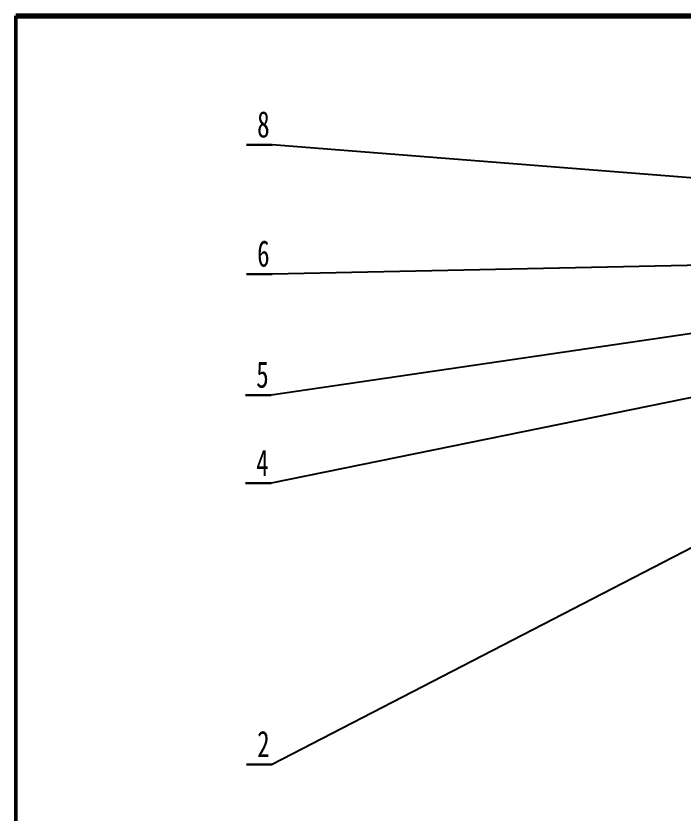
# Model space of a CAD drawing. Header units: millimetres. Extents: x 10 to 584, y 10 to 410.
# Drawn here: x 10 to 98.7, y 304 to 410 of the extents above; entities that cross this region are included whole.
import ezdxf

# ---------------------------------------------------------------- set-up
doc = ezdxf.new("R2010")
doc.units = ezdxf.units.MM
doc.layers.add('10', color=7, linetype='Continuous')
doc.styles.add('SLDTEXTSTYLE2', font='TXT', dxfattribs={"width": 0.7})
doc.dimstyles.new('SLDDIMSTYLE3', dxfattribs={"dimtxt": 0.18, "dimasz": 1.016, "dimexe": 0, "dimexo": 0.0625, "dimgap": 0, "dimtad": 0, "dimtih": 1, "dimtoh": 1, "dimdec": 0, "dimrnd": 1e-09, "dimzin": 0, "dimdsep": 46, "dimtxsty": 'Standard', "dimblk1": 'DOT', "dimblk2": 'DOT', "dimsah": 1, "dimcen": 0.09, "dimadec": 0, "dimazin": 0, "dimtfac": 1.016, "dimtdec": 0, "dimtofl": 0, "dimtmove": 0, "dimatfit": 3, "dimldrblk": 'DOT', "dimfxl": 1, "dimfrac": 2, "dimtolj": 1, "dimtzin": 0, "dimarcsym": 0})

# ---------------------------------------------------------------- blocks, each defined once
blk = doc.blocks.new('SW_NOTE_0_2')
at = {"layer": '10', "color": 0}
for p, q in [((-3.39, 0), (0, 0)), ((0, 0), (-3.39, 0)), ((-3.39, 0), (0, 0)), ((0, 0), (-3.39, 0)), ((-3.39, 0), (0, 0)), ((0, 0), (-3.39, 0))]:
    blk.add_line(p, q, dxfattribs=at)
at = {"layer": '10', "color": 0, "insert": (-1.15, 4.48), "char_height": 3.5, "attachment_point": 2, "style": 'SLDTEXTSTYLE2'}
blk.add_mtext('5', dxfattribs=at)
blk = doc.blocks.new('_Dot')
at = {"color": 0, "linetype": 'ByBlock', "lineweight": -2}
blk.add_line((-0.5, 0), (-1, 0), dxfattribs=at)
at = {"color": 0, "linetype": 'ByBlock', "const_width": 0.5}
blk.add_lwpolyline([(-0.25, 0, 1), (0.25, 0, 1)], format="xyb", close=True, dxfattribs=at)
blk = doc.blocks.new('SW_NOTE_0_11')
at = {"layer": '10', "color": 0}
for p, q in [((-3.39, 0), (0, 0)), ((0, 0), (-3.39, 0)), ((-3.39, 0), (0, 0)), ((0, 0), (-3.39, 0)), ((-3.39, 0), (0, 0)), ((0, 0), (-3.39, 0))]:
    blk.add_line(p, q, dxfattribs=at)
at = {"layer": '10', "color": 0, "insert": (-1.15, 4.48), "char_height": 3.5, "attachment_point": 2, "style": 'SLDTEXTSTYLE2'}
blk.add_mtext('2', dxfattribs=at)
blk = doc.blocks.new('SW_NOTE_0_12')
at = {"layer": '10', "color": 0}
for p, q in [((-3.39, 0), (0, 0)), ((0, 0), (-3.39, 0)), ((-3.39, 0), (0, 0)), ((0, 0), (-3.39, 0)), ((-3.39, 0), (0, 0)), ((0, 0), (-3.39, 0))]:
    blk.add_line(p, q, dxfattribs=at)
at = {"layer": '10', "color": 0, "insert": (-1.15, 4.48), "char_height": 3.5, "attachment_point": 2, "style": 'SLDTEXTSTYLE2'}
blk.add_mtext('8', dxfattribs=at)
blk = doc.blocks.new('SW_NOTE_0_13')
at = {"layer": '10', "color": 0}
for p, q in [((-3.39, 0), (0, 0)), ((0, 0), (-3.39, 0)), ((-3.39, 0), (0, 0)), ((0, 0), (-3.39, 0)), ((-3.39, 0), (0, 0)), ((0, 0), (-3.39, 0))]:
    blk.add_line(p, q, dxfattribs=at)
at = {"layer": '10', "color": 0, "insert": (-1.15, 4.48), "char_height": 3.5, "attachment_point": 2, "style": 'SLDTEXTSTYLE2'}
blk.add_mtext('4', dxfattribs=at)
blk = doc.blocks.new('SW_NOTE_0_14')
at = {"layer": '10', "color": 0}
for p, q in [((-3.39, 0), (0, 0)), ((0, 0), (-3.39, 0)), ((-3.39, 0), (0, 0)), ((0, 0), (-3.39, 0)), ((-3.39, 0), (0, 0)), ((0, 0), (-3.39, 0))]:
    blk.add_line(p, q, dxfattribs=at)
at = {"layer": '10', "color": 0, "insert": (-1.15, 4.48), "char_height": 3.5, "attachment_point": 2, "style": 'SLDTEXTSTYLE2'}
blk.add_mtext('6', dxfattribs=at)

msp = doc.modelspace()

# ---------------------------------------------------------------- linework, layer by layer
at = {"color": 7, "linetype": 'Continuous', "lineweight": 50}
msp.add_line((10, 10), (10, 410), dxfattribs=at)
at = {"color": 7, "linetype": 'Continuous', "lineweight": 70}
msp.add_line((10, 410), (584, 410), dxfattribs=at)

# ---------------------------------------------------------------- block references
at = {"layer": '10'}
for name, p in [('SW_NOTE_0_12', (44.0678, 392.8571)), ('SW_NOTE_0_14', (44.0678, 375.6659)), ('SW_NOTE_0_2', (43.9467, 359.5642)), ('SW_NOTE_0_13', (43.9467, 347.8208)), ('SW_NOTE_0_11', (44.0678, 310.4116))]:
    msp.add_blockref(name, p, dxfattribs=at)

# ---------------------------------------------------------------- leaders
for points in [[(143.659, 385.0288), (44.0678, 392.8571)], [(153.5942, 377.8932), (44.0678, 375.6659)], [(151.3593, 375.3157), (43.9467, 359.5642)], [(145.9989, 368.645), (43.9467, 347.8208)], [(142.9973, 361.5166), (44.0678, 310.4116)]]:
    msp.add_leader(points, dimstyle='SLDDIMSTYLE3', dxfattribs=at)

doc.saveas('drawing.dxf')
